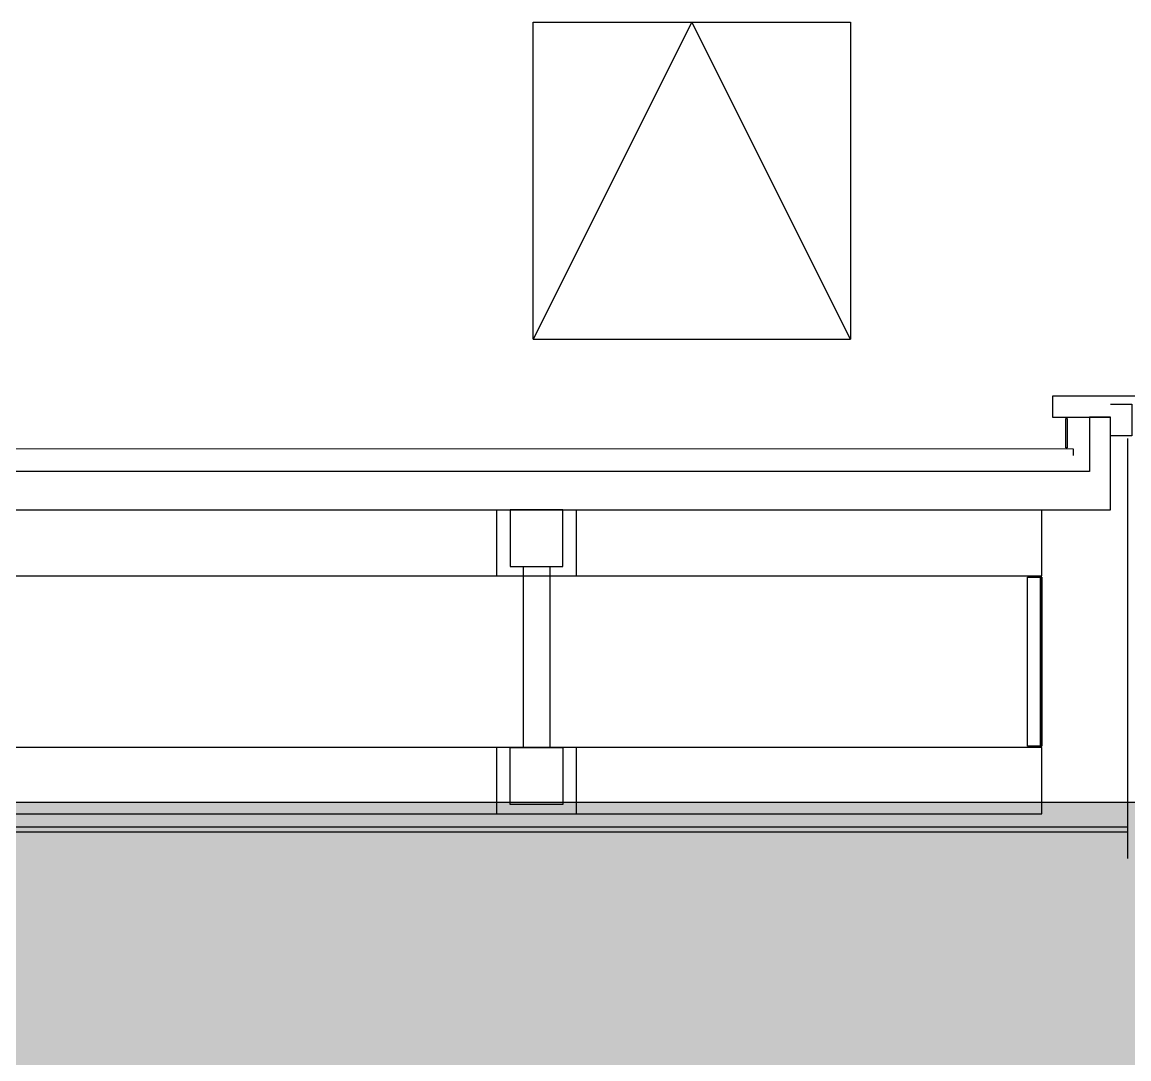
# Model space of a CAD drawing. Header units: metres. Extents: x 19 to 194, y 62 to 154.
# Drawn here: x 167.741 to 171.929, y 138.422 to 142.345 of the extents above; entities that cross this region are included whole.
import ezdxf

# ---------------------------------------------------------------- set-up
doc = ezdxf.new("R2010")
doc.units = ezdxf.units.M
doc.header["$MEASUREMENT"] = 0
doc.layers.add('ALL', color=7, linetype='Continuous')
doc.layers.add('ALL4', color=7, linetype='Continuous')

msp = doc.modelspace()

# ---------------------------------------------------------------- hatches: boundary and pattern name
at = {"layer": 'ALL4', "lineweight": 0, "true_color": 0xe6e6e6, "transparency": 33554687}
h = msp.add_hatch(color=254, dxfattribs=at)
h.dxf.hatch_style = 1
h.paths.add_polyline_path([(181.2945, 128.8704), (187.0549, 128.8704), (187.0549, 139.3912), (29.3495, 139.4008), (29.3495, 127.8507), (32.7796, 127.8507), (32.7295, 82.9907), (29.3495, 82.9907), (29.3495, 69.8204), (187.0545, 69.8204), (187.0545, 83.1151), (181.2945, 83.1151)])

# ---------------------------------------------------------------- linework, layer by layer
at = {"layer": 'ALL', "color": 18, "lineweight": 25, "true_color": 0x000000}
for points in [[(169.6751, 141.1454), (170.8751, 141.1454), (170.2751, 142.3454), (169.6751, 141.1454), (169.6751, 142.3454), (170.8751, 142.3454), (170.8751, 141.1454)], [(172.0401, 140.9), (172.1651, 140.9), (172.1651, 140.93), (173.3664, 140.93), (173.3663, 140.85), (173.3763, 140.85), (173.3764, 140.93), (173.3664, 140.93), (173.3663, 140.85), (172.1651, 140.85), (172.1651, 140.93), (171.6401, 140.93), (171.6401, 140.85), (171.8601, 140.85)], [(171.8601, 140.9), (171.9401, 140.9), (171.9401, 140.78), (171.8601, 140.78)], [(171.9251, 139.18), (171.9251, 140.7701)], [(171.7201, 140.705), (171.7201, 140.73), (144.0301, 140.7301), (144.0301, 140.7051)], [(144.1501, 140.5001), (144.1501, 140.2501), (171.6001, 140.25), (171.6001, 140.5)], [(169.5376, 140.2501), (169.5376, 140.5001)], [(169.8376, 140.5001), (169.8376, 140.2501)], [(169.6376, 140.2851), (169.6376, 139.6001)], [(169.7376, 140.2851), (169.7376, 139.6001)], [(169.5376, 139.3501), (169.5376, 139.6001)], [(169.8376, 139.6001), (169.8376, 139.3501)], [(171.9251, 139.2801), (143.8251, 139.2802), (143.8251, 139.3002), (171.9251, 139.3001)]]:
    msp.add_lwpolyline(points, dxfattribs=at)
for points in [[(143.8901, 140.8501), (143.8901, 140.5002), (171.8601, 140.5), (171.8601, 140.8501), (171.7801, 140.8501), (171.7801, 140.645), (143.9701, 140.645), (143.9701, 140.8501)], [(171.6951, 140.8451), (171.6951, 140.7351), (171.6901, 140.7351), (171.6901, 140.8451)], [(169.5876, 140.5001), (169.5876, 140.2851), (169.7876, 140.2851), (169.7876, 140.5001)], [(171.5451, 139.6051), (171.5451, 140.2451), (171.5951, 140.2451), (171.5951, 139.6051)], [(171.5951, 139.6051), (171.5951, 140.2451), (171.6001, 140.2451), (171.6001, 139.6051)], [(144.1501, 139.3501), (171.6001, 139.35), (171.6001, 139.6), (144.1501, 139.6001)], [(169.7876, 139.6001), (169.7876, 139.3851), (169.5876, 139.3851), (169.5876, 139.6001)]]:
    msp.add_lwpolyline(points, close=True, dxfattribs=at)
at = {"layer": 'ALL4', "color": 18, "lineweight": 25, "true_color": 0x000000}
for points in [[(169.6751, 141.1454), (170.8751, 141.1454), (170.2751, 142.3454), (169.6751, 141.1454), (169.6751, 142.3454), (170.8751, 142.3454), (170.8751, 141.1454)], [(172.0401, 140.9), (172.1651, 140.9), (172.1651, 140.93), (173.3664, 140.93), (173.3663, 140.85), (173.3763, 140.85), (173.3764, 140.93), (173.3664, 140.93), (173.3663, 140.85), (172.1651, 140.85), (172.1651, 140.93), (171.6401, 140.93), (171.6401, 140.85), (171.8601, 140.85)], [(171.8601, 140.9), (171.9401, 140.9), (171.9401, 140.78), (171.8601, 140.78)], [(171.9251, 139.18), (171.9251, 140.7701)], [(171.7201, 140.705), (171.7201, 140.73), (144.0301, 140.7301), (144.0301, 140.7051)], [(144.1501, 140.5001), (144.1501, 140.2501), (171.6001, 140.25), (171.6001, 140.5)], [(169.5376, 140.2501), (169.5376, 140.5001)], [(169.8376, 140.5001), (169.8376, 140.2501)], [(169.6376, 140.2851), (169.6376, 139.6001)], [(169.7376, 140.2851), (169.7376, 139.6001)], [(169.5376, 139.3501), (169.5376, 139.6001)], [(169.8376, 139.6001), (169.8376, 139.3501)], [(171.9251, 139.2801), (143.8251, 139.2802), (143.8251, 139.3002), (171.9251, 139.3001)]]:
    msp.add_lwpolyline(points, dxfattribs=at)
for points in [[(143.8901, 140.8501), (143.8901, 140.5002), (171.8601, 140.5), (171.8601, 140.8501), (171.7801, 140.8501), (171.7801, 140.645), (143.9701, 140.645), (143.9701, 140.8501)], [(171.6951, 140.8451), (171.6951, 140.7351), (171.6901, 140.7351), (171.6901, 140.8451)], [(169.5876, 140.5001), (169.5876, 140.2851), (169.7876, 140.2851), (169.7876, 140.5001)], [(171.5451, 139.6051), (171.5451, 140.2451), (171.5951, 140.2451), (171.5951, 139.6051)], [(171.5951, 139.6051), (171.5951, 140.2451), (171.6001, 140.2451), (171.6001, 139.6051)], [(144.1501, 139.3501), (171.6001, 139.35), (171.6001, 139.6), (144.1501, 139.6001)], [(169.7876, 139.6001), (169.7876, 139.3851), (169.5876, 139.3851), (169.5876, 139.6001)]]:
    msp.add_lwpolyline(points, close=True, dxfattribs=at)
at = {"layer": 'ALL4', "color": 254, "lineweight": 0, "true_color": 0xe6e6e6, "transparency": 33554687}
msp.add_lwpolyline([(181.2945, 128.8704), (187.0549, 128.8704), (187.0549, 139.3912), (29.3495, 139.4008), (29.3495, 127.8507), (32.7796, 127.8507), (32.7295, 82.9907), (29.3495, 82.9907), (29.3495, 69.8204), (187.0545, 69.8204), (187.0545, 83.1151), (181.2945, 83.1151)], close=True, dxfattribs=at)
at = {"layer": 'ALL4', "color": 254, "lineweight": 25, "true_color": 0xe6e6e6}
msp.add_lwpolyline([(181.2945, 128.8704), (187.0549, 128.8704), (187.0549, 139.3912), (29.3495, 139.4008), (29.3495, 127.8507), (32.7796, 127.8507), (32.7295, 82.9907), (29.3495, 82.9907), (29.3495, 69.8204), (187.0545, 69.8204), (187.0545, 83.1151), (181.2945, 83.1151)], close=True, dxfattribs=at)

doc.saveas('drawing.dxf')
